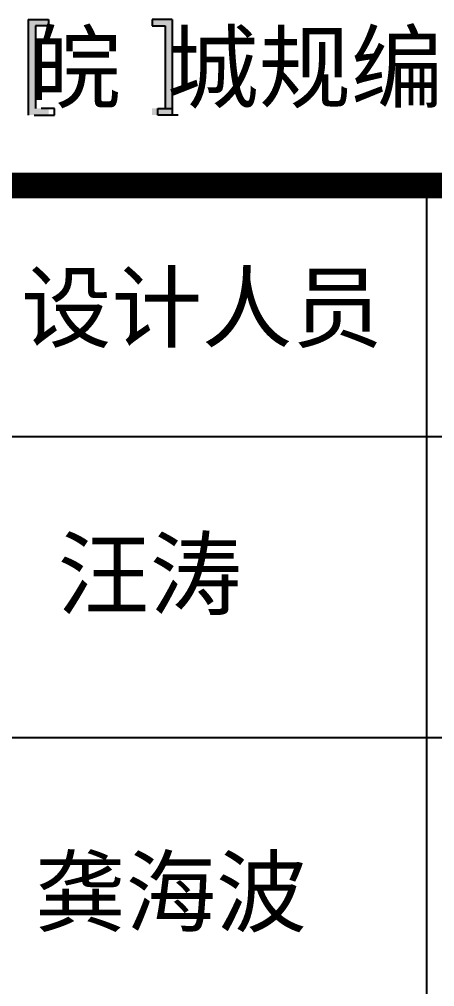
# Model space of a CAD drawing. Extents: x 1680110 to 4798266, y 269661 to 1249705.
# Drawn here: x 2470767 to 2473997, y 615497 to 623022 of the extents above; entities that cross this region are included whole.
import ezdxf

# ---------------------------------------------------------------- set-up
doc = ezdxf.new("R2010")
doc.units = 0
doc.header["$LTSCALE"] = 1000
doc.header["$MEASUREMENT"] = 0
doc.layers.add('图框', color=4, linetype='Continuous')
doc.layers.add('签名', color=7, linetype='Continuous')
doc.styles.add('STYLE-黑体', font='simhei.ttf')
doc.styles.add('黑体', font='simhei.ttf')

msp = doc.modelspace()

# ---------------------------------------------------------------- hatches: boundary and pattern name
at = {"layer": '图框'}
for points in [[(2470891.2, 622971), (2470993.8, 622971), (2470993.8, 623022.2), (2470946.4, 623022.2), (2470836, 623022.2), (2470836, 622277.5), (2470946.4, 622277.5), (2470993.8, 622277.5), (2470993.8, 622328.7), (2470891.2, 622328.7)], [(2471901.2, 622328.7), (2471798.7, 622328.7), (2471798.7, 622277.5), (2471846, 622277.5), (2471956.5, 622277.5), (2471956.5, 623022.2), (2471846, 623022.2), (2471798.7, 623022.2), (2471798.7, 622971), (2471901.2, 622971)]]:
    msp.add_hatch(color=4, dxfattribs=at).paths.add_polyline_path(points)

# ---------------------------------------------------------------- linework, layer by layer
at = {"layer": '图框', "color": 4}
for p, q in [((2470836, 623022.2), (2470946.4, 623022.2)), ((2470836, 623022.2), (2470836, 622277.5)), ((2470993.8, 622971), (2470891.2, 622971)), ((2470891.2, 622971), (2470891.2, 622328.7)), ((2470946.4, 623022.2), (2470993.8, 623022.2)), ((2470993.8, 623022.2), (2470993.8, 622971)), ((2471846, 623022.2), (2471798.7, 623022.2)), ((2471798.7, 623022.2), (2471798.7, 622971)), ((2471798.7, 622971), (2471901.2, 622971)), ((2471956.5, 623022.2), (2471846, 623022.2)), ((2471901.2, 622971), (2471901.2, 622328.7)), ((2471956.5, 623022.2), (2471956.5, 622277.5)), ((2471039.7, 622328.7), (2470937.1, 622328.7)), ((2471039.7, 622277.5), (2471039.7, 622328.7)), ((2471844.6, 622277.5), (2471844.6, 622328.7)), ((2471844.6, 622328.7), (2471947.2, 622328.7)), ((2470881.9, 622277.5), (2470992.4, 622277.5)), ((2470992.4, 622277.5), (2471039.7, 622277.5)), ((2471891.9, 622277.5), (2471844.6, 622277.5)), ((2472002.4, 622277.5), (2471891.9, 622277.5))]:
    msp.add_line(p, q, dxfattribs=at)
at = {"layer": '图框', "color": 0}
for p, q in [((2466818.2, 619777.3), (2478174.2, 619777.3)), ((2466818.2, 619777.3), (2478174.2, 619777.3)), ((2466818.2, 617434.7), (2478174.2, 617434.7))]:
    msp.add_line(p, q, dxfattribs=at)
for const_width in [199.2, 199.2, 199.2, 199.2, 80.7]:
    msp.add_lwpolyline([(2466818.2, 621729.5), (2478174.5, 621729.5)], dxfattribs=dict(at, const_width=const_width))
msp.add_lwpolyline([(2473936.1, 608454.8), (2473936.1, 621729.5)], dxfattribs=at)

# ---------------------------------------------------------------- texts
at = {"layer": '图框', "color": 4}
for s, height, style, p in [('证书编号：皖 城规编(162037)', 525.888, '黑体', (2467249.7, 622386.4)), ('汪涛', 525.89, 'STYLE-黑体', (2471062.9, 618444.5))]:
    msp.add_text(s, height=height, dxfattribs=dict(at, style=style)).set_placement(p)
at = {"layer": '图框', "color": 0, "style": 'STYLE-黑体'}
msp.add_text('设计人员', height=515.37, dxfattribs=at).set_placement((2470780.6, 620523.7))
at = {"layer": '签名', "color": 4, "style": 'STYLE-黑体'}
msp.add_text('龚海波', height=516.42, dxfattribs=at).set_placement((2470888.8, 615975.6))

doc.saveas('drawing.dxf')
